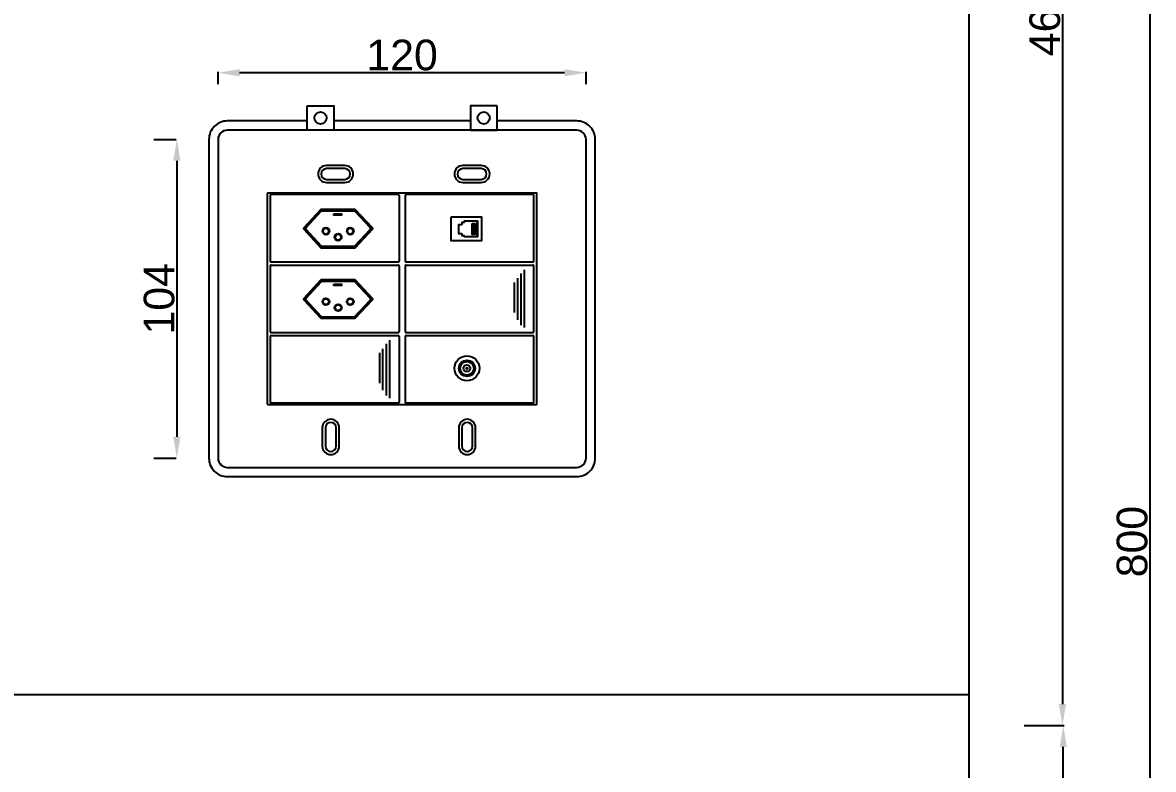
# Model space of a CAD drawing. Header units: millimetres. Extents: x 1729 to 7209, y 940 to 3564.
# Drawn here: x 2591.9 to 2960.7, y 2388.6 to 2632.3 of the extents above; entities that cross this region are included whole.
import ezdxf

# ---------------------------------------------------------------- set-up
doc = ezdxf.new("R2010")
doc.units = ezdxf.units.MM
doc.layers.add('Traço-fino', color=7, linetype='Continuous', transparency=0.7)
doc.styles.get("Standard").update_dxf_attribs({"font": 'arial.ttf'})
doc.dimstyles.new('ISO-25', dxfattribs={"dimtxt": 10, "dimasz": 7, "dimexe": 0.25, "dimexo": 18, "dimtad": 1, "dimtxsty": 'Standard', "dimcen": 2.5, "dimclrd": 1, "dimadec": 0, "dimazin": 0, "dimtfac": 1, "dimtmove": 0, "dimatfit": 3, "dimfxl": 0, "dimarcsym": 0})

# ---------------------------------------------------------------- blocks, each defined once
blk = doc.blocks.new('*D2')
at = {"color": 0, "lineweight": -2}
for p, q in [((2918.63, 2862.95), (2959.81, 2862.95)), ((2918.63, 2062.95), (2959.81, 2062.95))]:
    blk.add_line(p, q, dxfattribs=at)
at = {"color": 1, "lineweight": -2}
blk.add_line((2959.56, 2855.95), (2959.56, 2069.95), dxfattribs=at)
at = {"color": 1}
for points in [[(2958.4, 2855.95), (2960.73, 2855.95), (2959.56, 2862.95)], [(2958.4, 2069.95), (2960.73, 2069.95), (2959.56, 2062.95)]]:
    blk.add_solid(points, dxfattribs=at)
at = {"layer": 'Defpoints', "color": 0}
for p in [(2900.63, 2862.95), (2900.63, 2062.95), (2959.56, 2062.95)]:
    blk.add_point(p, dxfattribs=at)
at = {"color": 0, "insert": (2953.83, 2462.95), "char_height": 10, "attachment_point": 5, "rotation": 90}
blk.add_mtext('800', dxfattribs=at)
blk = doc.blocks.new('*D23')
at = {"color": 0, "linetype": 'Continuous', "lineweight": -2}
for p, q in [((2918.63, 2862.95), (2931.33, 2862.95)), ((2918.63, 2402.95), (2931.33, 2402.95))]:
    blk.add_line(p, q, dxfattribs=at)
at = {"color": 1, "linetype": 'Continuous', "lineweight": -2}
blk.add_line((2931.08, 2855.95), (2931.08, 2409.95), dxfattribs=at)
at = {"color": 1}
for points in [[(2929.92, 2855.95), (2932.25, 2855.95), (2931.08, 2862.95)], [(2929.92, 2409.95), (2932.25, 2409.95), (2931.08, 2402.95)]]:
    blk.add_solid(points, dxfattribs=at)
at = {"layer": 'Defpoints', "color": 0}
for p in [(2900.63, 2862.95), (2900.63, 2402.95), (2931.08, 2402.95)]:
    blk.add_point(p, dxfattribs=at)
at = {"color": 0, "insert": (2925.35, 2632.95), "char_height": 10, "attachment_point": 5, "rotation": 90}
blk.add_mtext('460', dxfattribs=at)
blk = doc.blocks.new('*D25')
at = {"color": 0, "linetype": 'Continuous', "lineweight": -2}
for p, q in [((2918.63, 2402.95), (2931.58, 2402.95)), ((2918.11, 2112.95), (2931.58, 2112.95))]:
    blk.add_line(p, q, dxfattribs=at)
at = {"color": 1, "linetype": 'Continuous', "lineweight": -2}
blk.add_line((2931.33, 2119.95), (2931.33, 2395.95), dxfattribs=at)
at = {"color": 1}
for points in [[(2930.17, 2395.95), (2932.5, 2395.95), (2931.33, 2402.95)], [(2930.17, 2119.95), (2932.5, 2119.95), (2931.33, 2112.95)]]:
    blk.add_solid(points, dxfattribs=at)
at = {"layer": 'Defpoints', "color": 0}
for p in [(2900.63, 2402.95), (2931.33, 2402.95), (2900.11, 2112.95)]:
    blk.add_point(p, dxfattribs=at)
at = {"color": 0, "insert": (2925.6, 2257.95), "char_height": 10, "attachment_point": 5, "rotation": 90}
blk.add_mtext('290', dxfattribs=at)
blk = doc.blocks.new('tomadas cx4x4')
for p, q in [((2537.37, 2580.29), (2537.37, 2511.89)), ((2625.07, 2580.59), (2537.67, 2580.59)), ((2538.37, 2579.79), (2538.37, 2558.39)), ((2580.07, 2580.09), (2538.67, 2580.09)), ((2580.37, 2579.79), (2580.37, 2558.39)), ((2582.37, 2579.79), (2582.37, 2558.39)), ((2624.07, 2580.09), (2582.67, 2580.09)), ((2624.37, 2558.09), (2624.37, 2579.79)), ((2625.37, 2511.89), (2625.37, 2580.29)), ((2605.73, 2571.16), (2605.73, 2566.76)), ((2604.24, 2570.24), (2605.12, 2570.24)), ((2604.24, 2569.78), (2605.12, 2569.78)), ((2604.24, 2569.4), (2605.12, 2569.4)), ((2604.24, 2569.09), (2605.12, 2569.09)), ((2604.24, 2568.85), (2605.12, 2568.85)), ((2604.24, 2568.63), (2605.12, 2568.63)), ((2604.24, 2568.38), (2605.12, 2568.38)), ((2604.24, 2568), (2605.12, 2568)), ((2604.24, 2567.54), (2605.12, 2567.54)), ((2605.47, 2570.63), (2605.47, 2567.35)), ((2538.37, 2556.79), (2538.37, 2535.39)), ((2538.67, 2558.09), (2580.07, 2558.09)), ((2538.67, 2557.09), (2580.07, 2557.09)), ((2580.37, 2556.79), (2580.37, 2535.39)), ((2582.37, 2556.79), (2582.37, 2535.39)), ((2582.67, 2558.09), (2624.37, 2558.09)), ((2582.67, 2557.09), (2624.07, 2557.09)), ((2624.37, 2535.39), (2624.37, 2556.79)), ((2618.98, 2552.76), (2618.98, 2539.25)), ((2620.16, 2554.36), (2620.16, 2537.5)), ((2621.24, 2555.53), (2621.24, 2536.69)), ((2617.98, 2551.44), (2617.98, 2541.56)), ((2538.67, 2535.09), (2580.07, 2535.09)), ((2538.67, 2534.09), (2580.07, 2534.09)), ((2582.67, 2535.09), (2624.07, 2535.09)), ((2582.67, 2534.09), (2624.07, 2534.09)), ((2538.37, 2533.79), (2538.37, 2512.39)), ((2576.16, 2531.36), (2576.16, 2514.5)), ((2577.24, 2532.53), (2577.24, 2513.69)), ((2580.37, 2533.79), (2580.37, 2512.39)), ((2582.37, 2533.79), (2582.37, 2512.39)), ((2624.37, 2512.39), (2624.37, 2533.79)), ((2573.98, 2528.44), (2573.98, 2518.56)), ((2574.98, 2529.76), (2574.98, 2516.25)), ((2538.67, 2512.09), (2580.07, 2512.09)), ((2582.67, 2512.09), (2624.07, 2512.09)), ((2537.67, 2511.59), (2625.07, 2511.59))]:
    blk.add_line(p, q)
for points in [[(2550.41, 2609.06), (2559.09, 2609.06), (2559.09, 2601.09), (2550.41, 2601.09)], [(2612.34, 2609.06), (2603.66, 2609.06), (2603.66, 2601.09), (2612.34, 2601.09)], [(2559.12, 2573.8), (2561.6, 2573.8), (2561.6, 2573.39), (2559.12, 2573.39)], [(2597.43, 2572.83), (2607.27, 2572.83), (2607.27, 2565.02), (2597.43, 2565.02)], [(2604.24, 2570.69), (2605.12, 2570.69), (2605.12, 2567.1), (2604.24, 2567.1)], [(2559.12, 2550.8), (2561.6, 2550.8), (2561.6, 2550.39), (2559.12, 2550.39)]]:
    blk.add_lwpolyline(points, close=True)
blk.add_lwpolyline([(2550.41, 2604.09), (2524.37, 2604.09, 0.414214), (2518.37, 2598.09), (2518.37, 2494.09, 0.414214), (2524.37, 2488.09), (2638.37, 2488.09, 0.414214), (2644.37, 2494.09), (2644.37, 2598.09, 0.414214), (2638.37, 2604.09), (2612.34, 2604.09)], format="xyb")
for points in [[(2524.37, 2491.09), (2638.37, 2491.09, 0.414214), (2641.37, 2494.09), (2641.37, 2598.09, 0.414214), (2638.37, 2601.09), (2524.37, 2601.09, 0.414214), (2521.37, 2598.09), (2521.37, 2494.09, 0.414214)], [(2556.72, 2584.03), (2562.7, 2584.03, 1), (2562.7, 2589.56), (2556.72, 2589.56, 1)], [(2607.18, 2589.56), (2601.2, 2589.56, 1), (2601.2, 2584.03), (2607.18, 2584.03, 1)], [(2556.72, 2585.03), (2562.7, 2585.03, 1), (2562.7, 2588.56), (2556.72, 2588.56, 1)], [(2607.18, 2588.56), (2601.2, 2588.56, 1), (2601.2, 2585.03), (2607.18, 2585.03, 1)], [(2555.03, 2562.72), (2565.97, 2562.72, 0.208363), (2566.19, 2562.82), (2571.72, 2568.77, 0.393108), (2571.72, 2569.18), (2566.19, 2575.12, 0.208363), (2565.97, 2575.22), (2555.03, 2575.22, 0.208363), (2554.81, 2575.12), (2549.28, 2569.18, 0.393108), (2549.28, 2568.77), (2554.81, 2562.82, 0.208363)], [(2555.25, 2563.22), (2565.75, 2563.22, 0.208363), (2565.97, 2563.32), (2571.04, 2568.77, 0.393108), (2571.04, 2569.18), (2565.97, 2574.62, 0.208363), (2565.75, 2574.72), (2555.25, 2574.72, 0.208363), (2555.03, 2574.62), (2549.96, 2569.18, 0.393108), (2549.96, 2568.77), (2555.03, 2563.32, 0.208363)], [(2555.03, 2539.72), (2565.97, 2539.72, 0.208363), (2566.19, 2539.82), (2571.72, 2545.77, 0.393108), (2571.72, 2546.18), (2566.19, 2552.12, 0.208363), (2565.97, 2552.22), (2555.03, 2552.22, 0.208363), (2554.81, 2552.12), (2549.28, 2546.18, 0.393108), (2549.28, 2545.77), (2554.81, 2539.82, 0.208363)], [(2555.25, 2540.22), (2565.75, 2540.22, 0.208363), (2565.97, 2540.32), (2571.04, 2545.77, 0.393108), (2571.04, 2546.18), (2565.97, 2551.62, 0.208363), (2565.75, 2551.72), (2555.25, 2551.72, 0.208363), (2555.03, 2551.62), (2549.96, 2546.18, 0.393108), (2549.96, 2545.77), (2555.03, 2540.32, 0.208363)], [(2560.89, 2498.02), (2560.89, 2504, 1), (2555.36, 2504), (2555.36, 2498.02, 1)], [(2559.89, 2498.02), (2559.89, 2504, 1), (2556.36, 2504), (2556.36, 2498.02, 1)], [(2605.37, 2498.02), (2605.37, 2504, 1), (2599.84, 2504), (2599.84, 2498.02, 1)], [(2604.37, 2498.02), (2604.37, 2504, 1), (2600.84, 2504), (2600.84, 2498.02, 1)]]:
    blk.add_lwpolyline(points, format="xyb", close=True)
for points in [[(2603.66, 2604.09), (2559.09, 2604.09)], [(2601.69, 2570.96), (2600.91, 2570.96), (2600.91, 2570.18)], [(2601.69, 2570.96), (2601.69, 2571.55), (2605.99, 2571.55), (2605.99, 2566.3), (2601.69, 2566.3), (2601.69, 2566.7)], [(2600.91, 2570.18), (2599.75, 2570.18), (2599.75, 2567.35), (2600.91, 2567.35)], [(2600.91, 2567.35), (2600.91, 2566.7), (2601.69, 2566.7)]]:
    blk.add_lwpolyline(points)
for centre, radius in [((2554.75, 2605.07), 1.98), ((2608, 2605.07), 1.98), ((2556.53, 2568.15), 1.15), ((2556.53, 2568.15), 0.951), ((2560.5, 2566.19), 1.15), ((2564.47, 2568.15), 1.15), ((2564.47, 2568.15), 0.951), ((2560.5, 2566.19), 0.951), ((2556.53, 2545.15), 1.15), ((2556.53, 2545.15), 0.951), ((2564.47, 2545.15), 1.15), ((2564.47, 2545.15), 0.951), ((2560.5, 2543.19), 1.15), ((2560.5, 2543.19), 0.951), ((2602.54, 2523.4), 4.06), ((2602.54, 2523.4), 2.63), ((2602.54, 2523.4), 2.63), ((2602.54, 2523.4), 2.62), ((2602.54, 2523.4), 2.61), ((2602.54, 2523.4), 2.58), ((2602.54, 2523.4), 2.5), ((2602.54, 2523.4), 2.38), ((2602.54, 2523.4), 2.21), ((2602.54, 2523.4), 1.09), ((2602.54, 2523.4), 0.243)]:
    blk.add_circle(centre, radius)
for centre, start, end in [((2537.67, 2580.29), 90, 180), ((2538.67, 2579.79), 90, 180), ((2580.07, 2579.79), 0, 90), ((2582.67, 2579.79), 90, 180), ((2624.07, 2579.79), 0, 90), ((2625.07, 2580.29), 0, 90), ((2538.67, 2558.39), 180, 270), ((2538.67, 2556.79), 90, 180), ((2580.07, 2558.39), 270, 0), ((2580.07, 2556.79), 0, 90), ((2582.67, 2558.39), 180, 270), ((2582.67, 2556.79), 90, 180), ((2624.07, 2556.79), 0, 90), ((2538.67, 2535.39), 180, 270), ((2538.67, 2533.79), 90, 180), ((2580.07, 2535.39), 270, 0), ((2580.07, 2533.79), 0, 90), ((2582.67, 2535.39), 180, 270), ((2582.67, 2533.79), 90, 180), ((2624.07, 2535.39), 270, 0), ((2624.07, 2533.79), 0, 90), ((2538.67, 2512.39), 180, 270), ((2580.07, 2512.39), 270, 0), ((2582.67, 2512.39), 180, 270), ((2624.07, 2512.39), 270, 0), ((2537.67, 2511.89), 180, 270), ((2625.07, 2511.89), 270, 0)]:
    blk.add_arc(centre, 0.3, start, end)
blk = doc.blocks.new('*D61')
at = {"color": 0, "linetype": 'Continuous', "lineweight": -2}
for p, q in [((2634.66, 2594.17), (2641.94, 2594.17)), ((2634.66, 2490.17), (2641.94, 2490.17))]:
    blk.add_line(p, q, dxfattribs=at)
at = {"color": 1, "linetype": 'Continuous', "lineweight": -2}
blk.add_line((2642.19, 2587.17), (2642.19, 2497.17), dxfattribs=at)
at = {"color": 1}
for points in [[(2641.02, 2587.17), (2643.35, 2587.17), (2642.19, 2594.17)], [(2641.02, 2497.17), (2643.35, 2497.17), (2642.19, 2490.17)]]:
    blk.add_solid(points, dxfattribs=at)
at = {"layer": 'Defpoints', "color": 0}
for p in [(2652.66, 2594.17), (2642.19, 2490.17), (2652.66, 2490.17)]:
    blk.add_point(p, dxfattribs=at)
at = {"color": 0, "insert": (2636.46, 2542.17), "char_height": 10, "attachment_point": 5, "rotation": 90}
blk.add_mtext('104', dxfattribs=at)
blk = doc.blocks.new('*D62')
at = {"color": 0, "linetype": 'Continuous', "lineweight": -2}
for p, q in [((2655.66, 2612.17), (2655.66, 2616.15)), ((2775.66, 2612.17), (2775.66, 2616.15))]:
    blk.add_line(p, q, dxfattribs=at)
at = {"color": 1, "linetype": 'Continuous', "lineweight": -2}
blk.add_line((2768.66, 2615.9), (2662.66, 2615.9), dxfattribs=at)
at = {"color": 1}
for points in [[(2662.66, 2617.07), (2662.66, 2614.74), (2655.66, 2615.9)], [(2768.66, 2617.07), (2768.66, 2614.74), (2775.66, 2615.9)]]:
    blk.add_solid(points, dxfattribs=at)
at = {"layer": 'Defpoints', "color": 0}
for p in [(2655.66, 2615.9), (2655.66, 2594.17), (2775.66, 2594.17)]:
    blk.add_point(p, dxfattribs=at)
at = {"color": 0, "insert": (2715.66, 2621.63), "char_height": 10, "attachment_point": 5}
blk.add_mtext('120', dxfattribs=at)

msp = doc.modelspace()

# ---------------------------------------------------------------- linework, layer by layer
msp.add_lwpolyline([(1800.631, 2062.949), (2900.631, 2062.949), (2900.631, 2862.949), (1800.631, 2862.949)], close=True)
at = {"layer": 'Traço-fino'}
msp.add_lwpolyline([(2900.631, 2412.949), (1888.131, 2412.949), (1888.131, 2614.949), (1808.131, 2614.949), (1808.131, 2332.949), (1808.131, 2332.949), (2900.631, 2332.949)], dxfattribs=at)

# ---------------------------------------------------------------- block references
msp.add_blockref('tomadas cx4x4', (134.284, -3.921))

# ---------------------------------------------------------------- dimensions: what is measured, and where the dimension line sits
for base, p1, p2, picture, middle in [((2959.564, 2062.949), (2900.631, 2862.949), (2900.631, 2062.949), '*D2', (2953.834, 2462.949)), ((2931.085, 2402.949), (2900.631, 2862.949), (2900.631, 2402.949), '*D23', (2925.354, 2632.949)), ((2642.187, 2490.168), (2652.658, 2594.168), (2652.658, 2490.168), '*D61', (2636.456, 2542.168))]:
    dim = msp.add_linear_dim(base=base, p1=p1, p2=p2, angle=90, dimstyle='ISO-25')
    dim.commit()
    dim.dimension.update_dxf_attribs({"geometry": picture, "text_midpoint": middle})
dim = msp.add_linear_dim(base=(2655.658, 2615.902), p1=(2775.658, 2594.168), p2=(2655.658, 2594.168), dimstyle='ISO-25')
dim.commit()
dim.dimension.update_dxf_attribs({"geometry": '*D62', "text_midpoint": (2715.658, 2621.633)})
dim = msp.add_linear_dim(base=(2931.335, 2402.949), p1=(2900.108, 2112.949), p2=(2900.631, 2402.949), angle=90, dimstyle='ISO-25', override={"dimtmove": 1})
dim.commit()
dim.dimension.update_dxf_attribs({"geometry": '*D25', "text_midpoint": (2925.604, 2257.949)})

doc.saveas('drawing.dxf')
